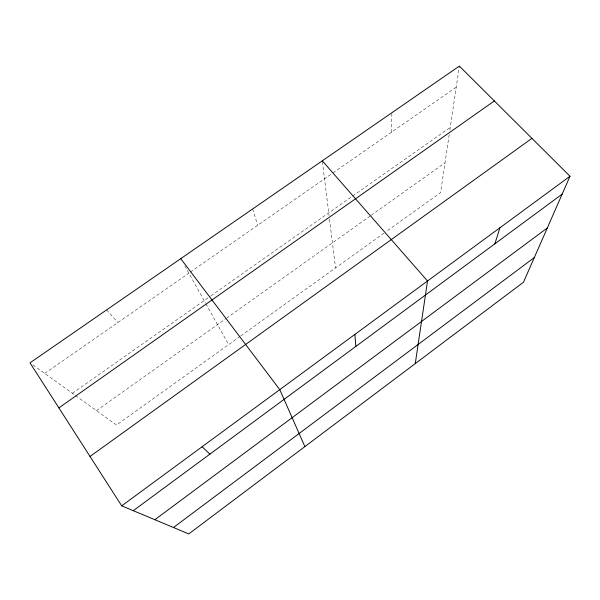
<?xml version="1.0" encoding="UTF-8"?>
<svg xmlns="http://www.w3.org/2000/svg" width="600" height="600" viewBox="0 0 600 600"><rect width="100%" height="100%" fill="white"/><g stroke="black" fill="none" stroke-linecap="round" stroke-linejoin="round"><path stroke-width="0.45" stroke-dasharray="3 2.25" d="M391.357 132.315L391.89 112.725M449.19 134.64L440.595 192.585L386.415 231.442M449.865 130.095L459.353 66.097M240.067 336.405L116.498 425.025L75.398 395.482M240.825 335.858L385.658 231.99M96.48 410.64L225.81 318.675M226.56 318.142L370.447 215.827M371.205 215.288L445.013 162.81M72.39 393.322L210.218 296.317M210.975 295.778L450.263 127.365M44.7 373.425L188.843 273.165M190.373 272.1L332.205 173.453M332.97 172.92L456.225 87.195M32.94 364.965L74.648 394.942M106.59 309.915L117.877 322.522M184.8 265.905L205.462 303M205.913 303.803L228.638 344.595M252.63 208.98L257.692 225.278M322.41 161.722L329.077 215.625M329.528 219.255L335.543 267.93"/><path stroke-width="0.9" d="M415.268 363.6L427.522 281.01L322.298 160.822M494.873 243.803L499.942 227.767M570 176.257L523.493 282.218L188.782 533.903L121.703 505.853L30 362.858L459.353 66.097L570 176.257L121.703 505.853M173.468 527.505L534.315 257.55M154.868 519.72L547.298 227.978M133.275 510.69L562.148 194.153M90.03 456.457L531.938 138.36M58.883 407.888L494.355 100.942M202.095 446.745L209.903 454.125M180.757 258.653L279.772 389.64L304.868 446.61M354.87 334.425L355.875 346.395"/></g></svg>
